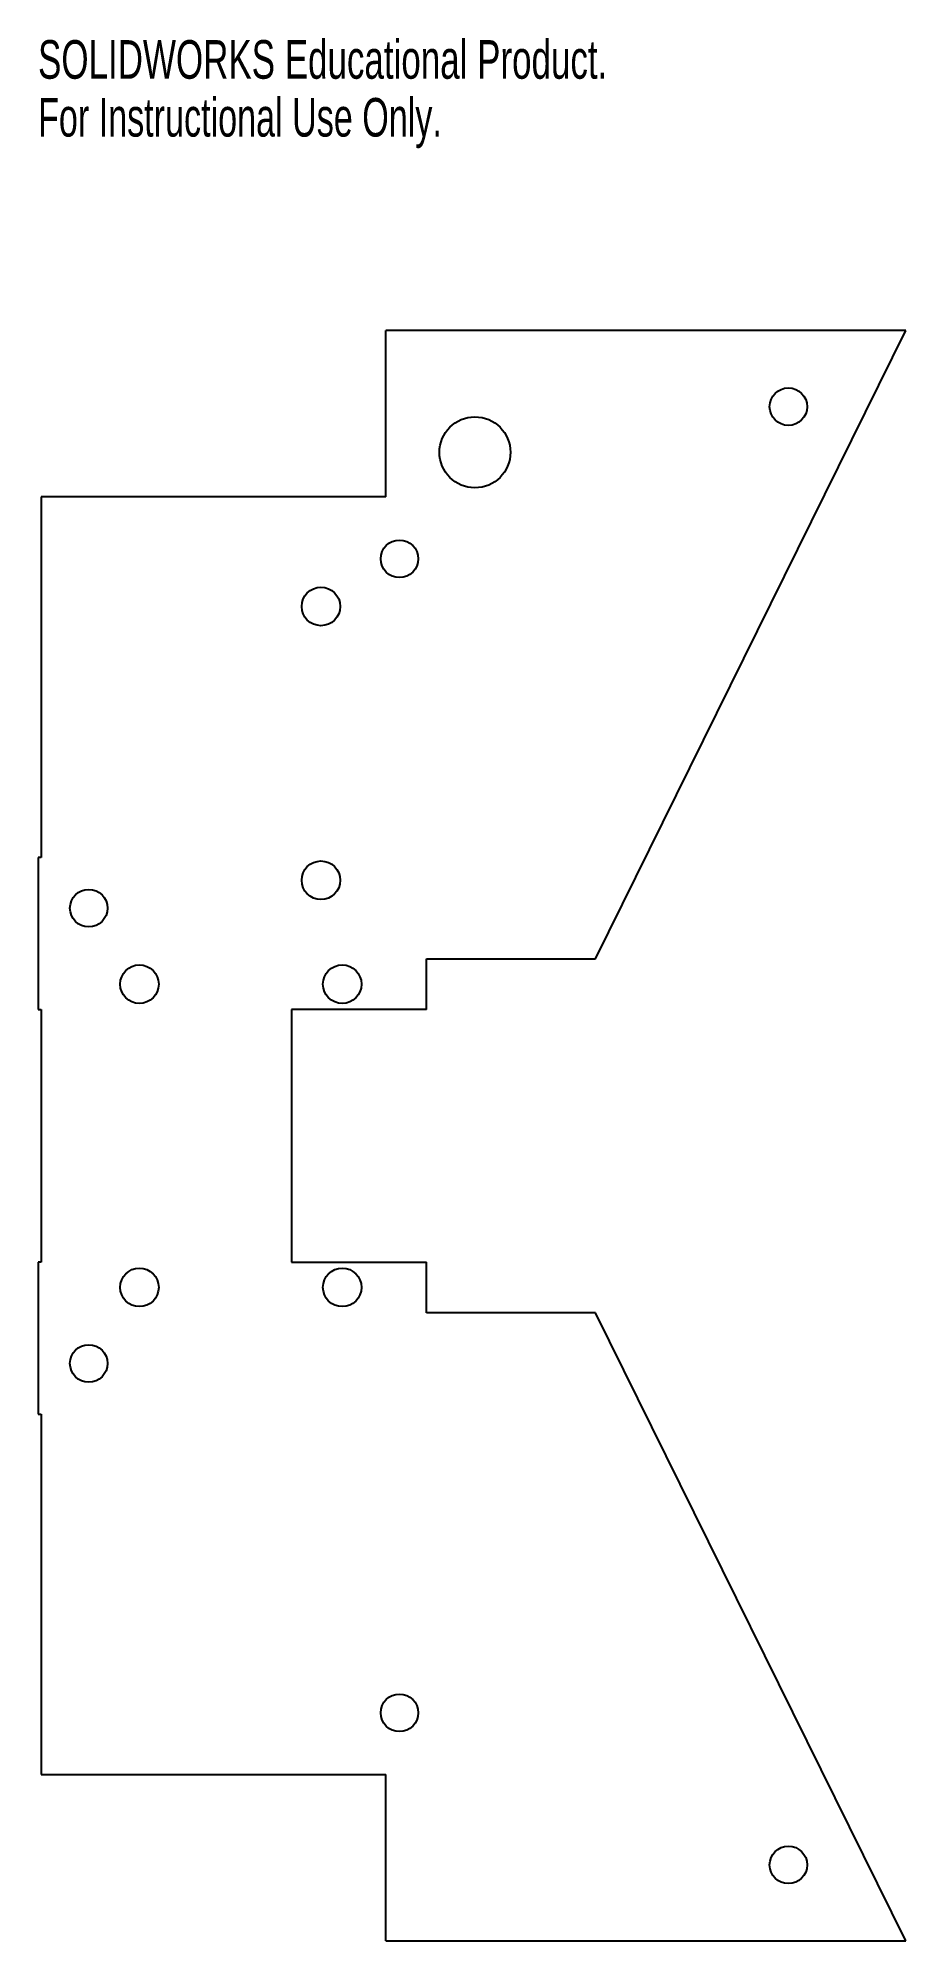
# Model space of a CAD drawing. Extents: x -0.13 to 4.15, y -7.46 to 1.92.
import ezdxf
from ezdxf.enums import TextEntityAlignment as Align

# ---------------------------------------------------------------- set-up
doc = ezdxf.new("R2010")
doc.units = 0
doc.layers.get('0').update_dxf_attribs({"linetype": 'CONTINUOUS'})

msp = doc.modelspace()

# ---------------------------------------------------------------- linework, layer by layer
at = {"color": 7, "linetype": 'CONTINUOUS'}
for p, q in [((4.1495, 0.4779), (1.584, 0.4779)), ((1.584, -0.3421), (1.584, 0.4779)), ((2.6188, -2.6196), (4.1495, 0.4779)), ((1.584, -0.3421), (-0.1154, -0.3421)), ((-0.1154, -0.3421), (-0.1154, -2.1196)), ((-0.1154, -2.1196), (-0.1305, -2.1196)), ((-0.1305, -2.1196), (-0.1305, -2.8696)), ((1.7846, -2.8696), (1.7846, -2.6196)), ((1.7846, -2.6196), (2.6188, -2.6196)), ((-0.1305, -2.8696), (-0.1154, -2.8696)), ((-0.1154, -2.8696), (-0.1154, -4.1146)), ((1.1195, -2.8696), (1.1195, -4.1146)), ((1.7846, -2.8696), (1.1195, -2.8696)), ((-0.1154, -4.1146), (-0.1305, -4.1146)), ((-0.1305, -4.1146), (-0.1305, -4.8646)), ((1.1195, -4.1146), (1.7846, -4.1146)), ((1.7846, -4.3646), (1.7846, -4.1146)), ((2.6188, -4.3646), (1.7846, -4.3646)), ((4.1495, -7.4621), (2.6188, -4.3646)), ((-0.1305, -4.8646), (-0.1154, -4.8646)), ((-0.1154, -4.8646), (-0.1154, -6.6421)), ((-0.1154, -6.6421), (1.584, -6.6421)), ((1.584, -7.4621), (1.584, -6.6421)), ((1.584, -7.4621), (4.1495, -7.4621))]:
    msp.add_line(p, q, dxfattribs=at)
for centre, radius in [((3.5698, 0.1029), 0.0925), ((2.024, -0.1221), 0.175), ((1.6518, -0.6471), 0.0925), ((1.2646, -0.8821), 0.095), ((1.2646, -2.2321), 0.095), ((0.1195, -2.3696), 0.0925), ((0.3695, -2.7446), 0.095), ((1.3695, -2.7446), 0.095), ((0.3695, -4.2396), 0.095), ((1.3695, -4.2396), 0.095), ((0.1195, -4.6146), 0.0925), ((1.6518, -6.3371), 0.0925), ((3.5698, -7.0871), 0.0925)]:
    msp.add_circle(centre, radius, dxfattribs=at)

# ---------------------------------------------------------------- texts
for s, width, p in [('SOLIDWORKS Educational Product.', 0.677419, (-0.1305, 1.9103)), ('For Instructional Use Only.', 0.661111, (-0.1305, 1.6249))]:
    msp.add_text(s, height=0.1903, dxfattribs=dict(at, width=width)).set_placement(p, align=Align.TOP_LEFT)

doc.saveas('drawing.dxf')
